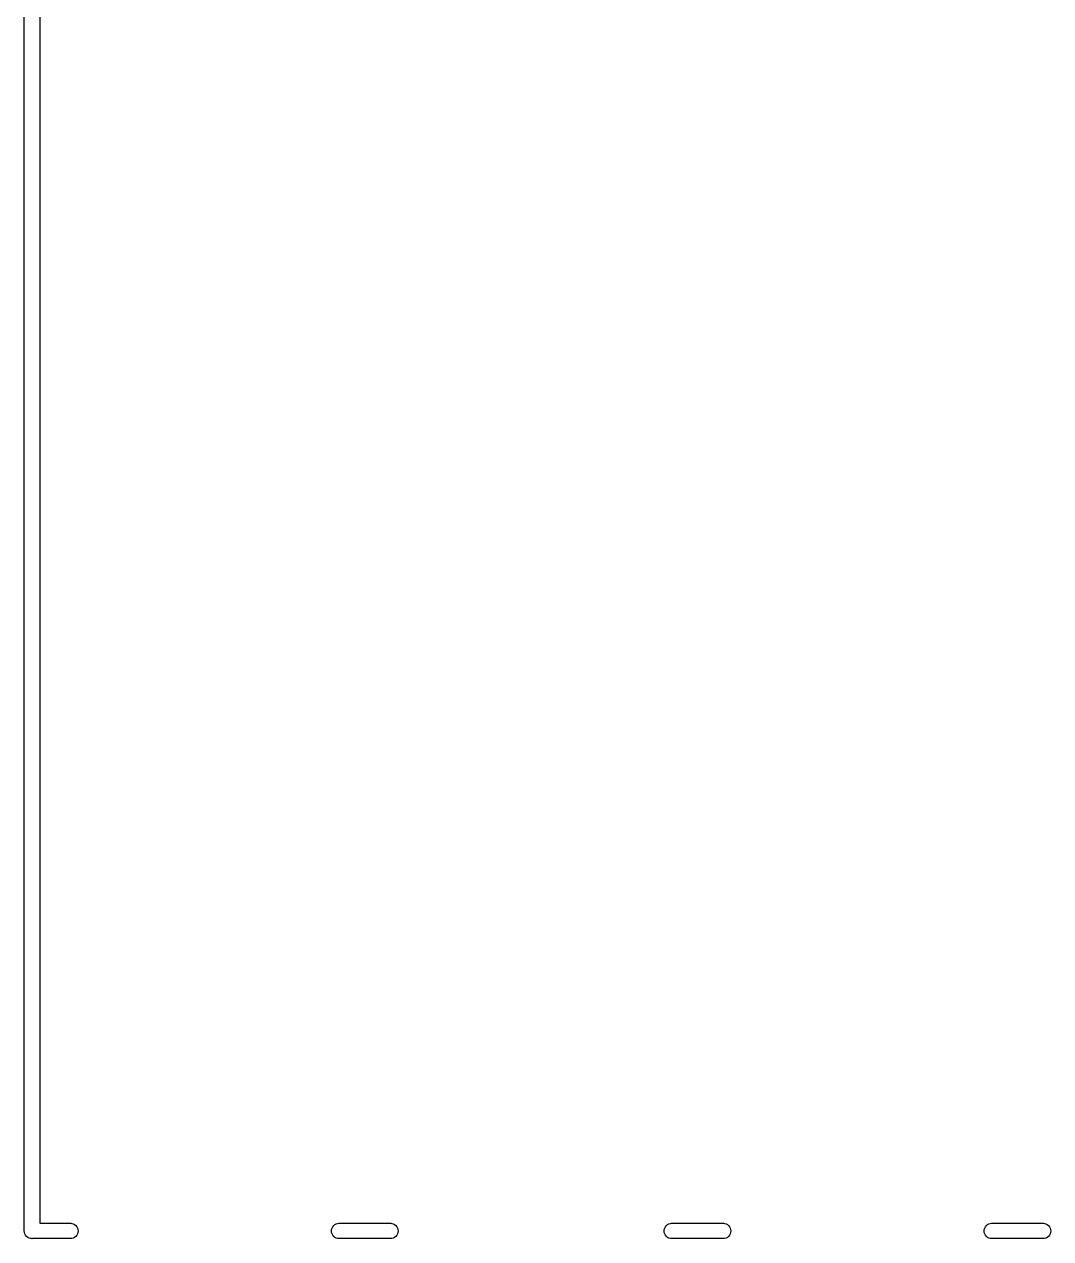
# Model space of a CAD drawing. Extents: x 2.14 to 9.66, y -5.08 to -1.34.
# Drawn here: x 2.1449 to 2.4606, y -4.3516 to -3.9782 of the extents above; entities that cross this region are included whole.
import ezdxf

# ---------------------------------------------------------------- set-up
doc = ezdxf.new("R2010")
doc.units = 0
doc.header["$MEASUREMENT"] = 0
doc.layers.add('BLACK', color=7, linetype='CONTINUOUS')

msp = doc.modelspace()

# ---------------------------------------------------------------- linework, layer by layer
at = {"layer": 'BLACK', "linetype": 'CONTINUOUS'}
for p, q in [((2.14488, -4.3491), (2.14488, -3.64094)), ((2.14961, -3.64319), (2.14961, -4.34685)), ((2.14487, -4.34921), (2.14488, -4.3491)), ((2.14492, -4.34968), (2.14487, -4.34921)), ((2.14505, -4.35012), (2.14492, -4.34968)), ((2.14527, -4.35053), (2.14505, -4.35012)), ((2.14961, -4.34685), (2.15917, -4.34685)), ((2.15917, -4.34685), (2.15952, -4.34688)), ((2.15952, -4.34688), (2.15996, -4.34702)), ((2.15996, -4.34702), (2.16037, -4.34724)), ((2.16037, -4.34724), (2.16073, -4.34753)), ((2.16073, -4.34753), (2.16103, -4.34789)), ((2.16103, -4.34789), (2.16125, -4.3483)), ((2.16125, -4.35012), (2.16103, -4.35053)), ((2.16125, -4.3483), (2.16138, -4.34875)), ((2.16138, -4.34968), (2.16125, -4.35012)), ((2.16138, -4.34875), (2.16143, -4.34921)), ((2.16143, -4.34921), (2.16138, -4.34968)), ((2.23936, -4.34921), (2.2394, -4.34875)), ((2.2394, -4.34968), (2.23936, -4.34921)), ((2.2394, -4.34875), (2.23954, -4.3483)), ((2.23954, -4.35012), (2.2394, -4.34968)), ((2.23954, -4.3483), (2.23976, -4.34789)), ((2.23976, -4.35053), (2.23954, -4.35012)), ((2.23976, -4.34789), (2.24005, -4.34753)), ((2.24005, -4.34753), (2.24041, -4.34724)), ((2.24041, -4.34724), (2.24082, -4.34702)), ((2.24082, -4.34702), (2.24127, -4.34688)), ((2.24127, -4.34688), (2.24162, -4.34685)), ((2.24162, -4.34685), (2.2576, -4.34685)), ((2.2576, -4.34685), (2.25794, -4.34688)), ((2.25794, -4.34688), (2.25839, -4.34702)), ((2.25839, -4.34702), (2.2588, -4.34724)), ((2.2588, -4.34724), (2.25916, -4.34753)), ((2.25916, -4.34753), (2.25945, -4.34789)), ((2.25945, -4.34789), (2.25967, -4.3483)), ((2.25967, -4.35012), (2.25945, -4.35053)), ((2.25967, -4.3483), (2.25981, -4.34875)), ((2.25981, -4.34968), (2.25967, -4.35012)), ((2.25981, -4.34875), (2.25985, -4.34921)), ((2.25985, -4.34921), (2.25981, -4.34968)), ((2.34172, -4.34921), (2.34177, -4.34875)), ((2.34177, -4.34968), (2.34172, -4.34921)), ((2.34177, -4.34875), (2.3419, -4.3483)), ((2.3419, -4.35012), (2.34177, -4.34968)), ((2.3419, -4.3483), (2.34212, -4.34789)), ((2.34212, -4.35053), (2.3419, -4.35012)), ((2.34212, -4.34789), (2.34242, -4.34753)), ((2.34242, -4.34753), (2.34278, -4.34724)), ((2.34278, -4.34724), (2.34319, -4.34702)), ((2.34319, -4.34702), (2.34363, -4.34688)), ((2.34363, -4.34688), (2.34398, -4.34685)), ((2.34398, -4.34685), (2.35996, -4.34685)), ((2.35996, -4.34685), (2.36031, -4.34688)), ((2.36031, -4.34688), (2.36075, -4.34702)), ((2.36075, -4.34702), (2.36116, -4.34724)), ((2.36116, -4.34724), (2.36152, -4.34753)), ((2.36152, -4.34753), (2.36182, -4.34789)), ((2.36182, -4.34789), (2.36204, -4.3483)), ((2.36204, -4.35012), (2.36182, -4.35053)), ((2.36204, -4.3483), (2.36217, -4.34875)), ((2.36217, -4.34968), (2.36204, -4.35012)), ((2.36217, -4.34875), (2.36222, -4.34921)), ((2.36222, -4.34921), (2.36217, -4.34968)), ((2.44015, -4.34921), (2.44019, -4.34875)), ((2.44019, -4.34968), (2.44015, -4.34921)), ((2.44019, -4.34875), (2.44033, -4.3483)), ((2.44033, -4.35012), (2.44019, -4.34968)), ((2.44033, -4.3483), (2.44055, -4.34789)), ((2.44055, -4.35053), (2.44033, -4.35012)), ((2.44055, -4.34789), (2.44084, -4.34753)), ((2.44084, -4.34753), (2.4412, -4.34724)), ((2.4412, -4.34724), (2.44161, -4.34702)), ((2.44161, -4.34702), (2.44206, -4.34688)), ((2.44206, -4.34688), (2.4424, -4.34685)), ((2.4424, -4.34685), (2.45838, -4.34685)), ((2.45838, -4.34685), (2.45873, -4.34688)), ((2.45873, -4.34688), (2.45918, -4.34702)), ((2.45918, -4.34702), (2.45959, -4.34724)), ((2.45959, -4.34724), (2.45995, -4.34753)), ((2.45995, -4.34753), (2.46024, -4.34789)), ((2.46024, -4.34789), (2.46046, -4.3483)), ((2.46046, -4.35012), (2.46024, -4.35053)), ((2.46046, -4.3483), (2.4606, -4.34875)), ((2.4606, -4.34968), (2.46046, -4.35012)), ((2.4606, -4.34875), (2.46064, -4.34921)), ((2.46064, -4.34921), (2.4606, -4.34968)), ((2.14557, -4.35089), (2.14527, -4.35053)), ((2.14593, -4.35119), (2.14557, -4.35089)), ((2.14634, -4.35141), (2.14593, -4.35119)), ((2.14678, -4.35154), (2.14634, -4.35141)), ((2.14713, -4.35157), (2.14678, -4.35154)), ((2.14724, -4.35159), (2.14713, -4.35157)), ((2.14713, -4.35157), (2.14713, -4.35157)), ((2.14736, -4.35157), (2.14724, -4.35159)), ((2.15917, -4.35157), (2.14736, -4.35157)), ((2.15952, -4.35154), (2.15917, -4.35157)), ((2.15996, -4.35141), (2.15952, -4.35154)), ((2.16037, -4.35119), (2.15996, -4.35141)), ((2.16073, -4.35089), (2.16037, -4.35119)), ((2.16103, -4.35053), (2.16073, -4.35089)), ((2.24005, -4.35089), (2.23976, -4.35053)), ((2.24041, -4.35119), (2.24005, -4.35089)), ((2.24082, -4.35141), (2.24041, -4.35119)), ((2.24127, -4.35154), (2.24082, -4.35141)), ((2.24162, -4.35157), (2.24127, -4.35154)), ((2.2576, -4.35157), (2.24162, -4.35157)), ((2.25794, -4.35154), (2.2576, -4.35157)), ((2.25839, -4.35141), (2.25794, -4.35154)), ((2.2588, -4.35119), (2.25839, -4.35141)), ((2.25916, -4.35089), (2.2588, -4.35119)), ((2.25945, -4.35053), (2.25916, -4.35089)), ((2.34242, -4.35089), (2.34212, -4.35053)), ((2.34278, -4.35119), (2.34242, -4.35089)), ((2.34319, -4.35141), (2.34278, -4.35119)), ((2.34363, -4.35154), (2.34319, -4.35141)), ((2.34398, -4.35157), (2.34363, -4.35154)), ((2.35996, -4.35157), (2.34398, -4.35157)), ((2.36031, -4.35154), (2.35996, -4.35157)), ((2.36075, -4.35141), (2.36031, -4.35154)), ((2.36116, -4.35119), (2.36075, -4.35141)), ((2.36152, -4.35089), (2.36116, -4.35119)), ((2.36182, -4.35053), (2.36152, -4.35089)), ((2.44084, -4.35089), (2.44055, -4.35053)), ((2.4412, -4.35119), (2.44084, -4.35089)), ((2.44161, -4.35141), (2.4412, -4.35119)), ((2.44206, -4.35154), (2.44161, -4.35141)), ((2.4424, -4.35157), (2.44206, -4.35154)), ((2.45838, -4.35157), (2.4424, -4.35157)), ((2.45873, -4.35154), (2.45838, -4.35157)), ((2.45918, -4.35141), (2.45873, -4.35154)), ((2.45959, -4.35119), (2.45918, -4.35141)), ((2.45995, -4.35089), (2.45959, -4.35119)), ((2.46024, -4.35053), (2.45995, -4.35089))]:
    msp.add_line(p, q, dxfattribs=at)

doc.saveas('drawing.dxf')
